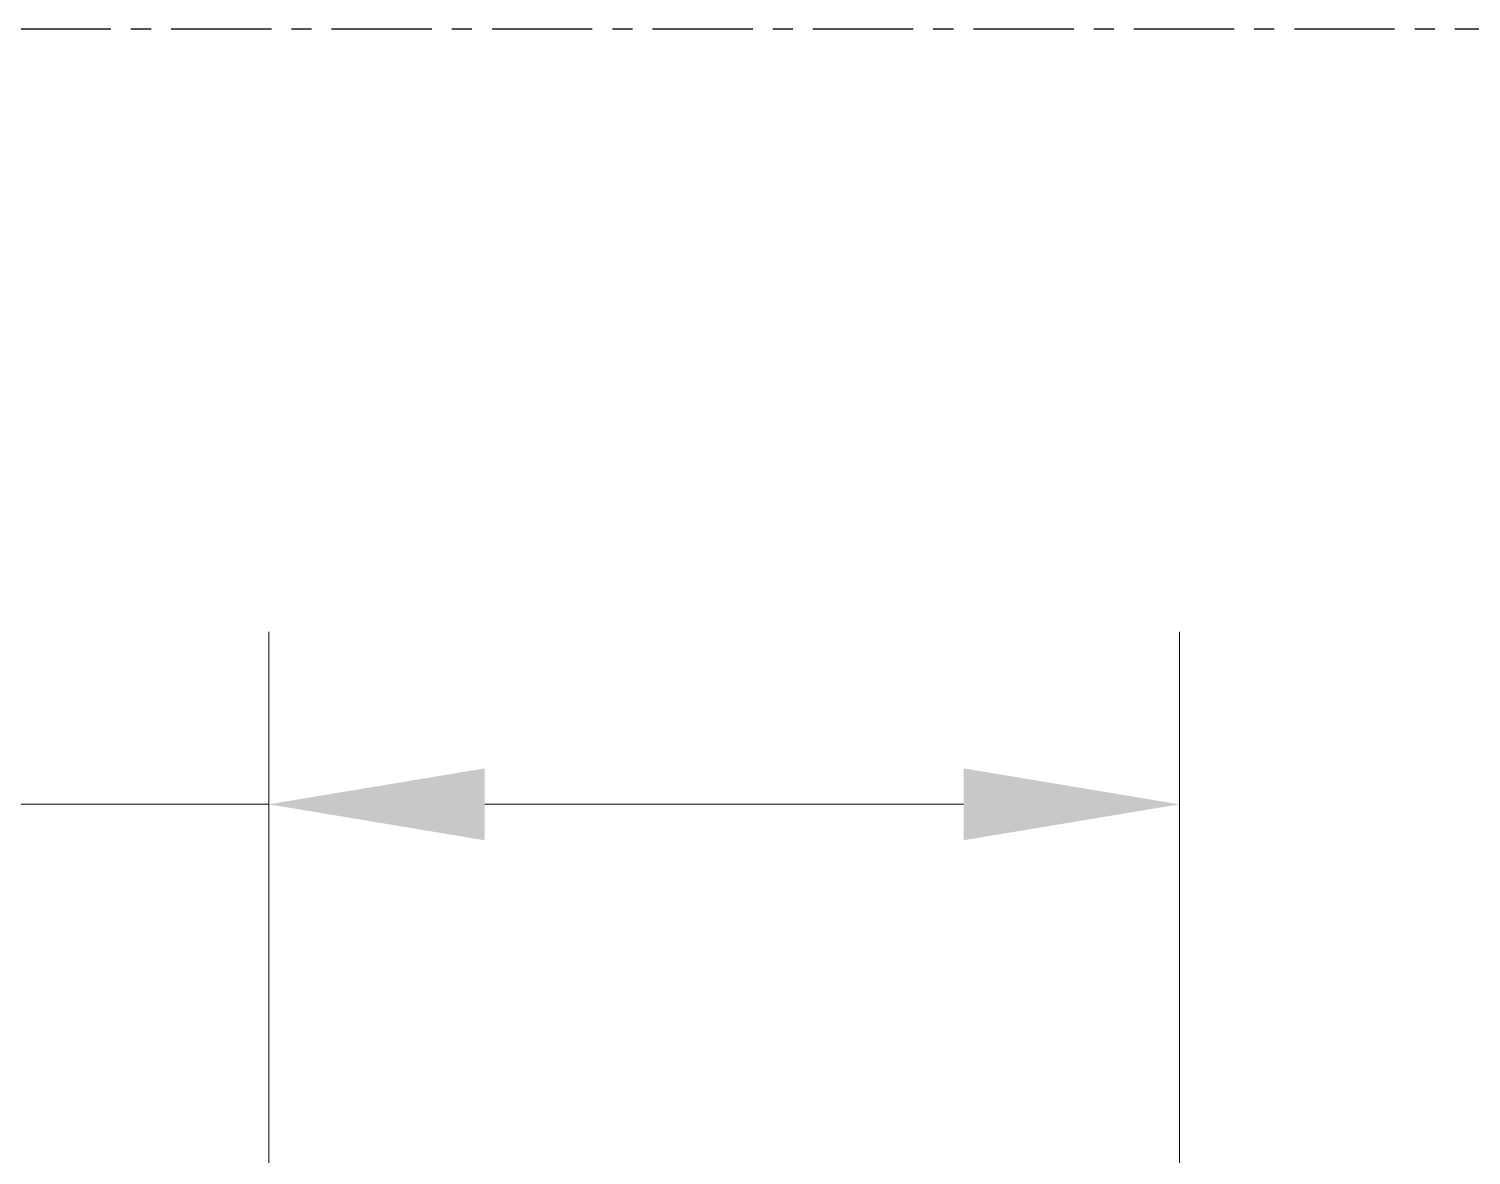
# Model space of a CAD drawing. Header units: millimetres. Extents: x 10619 to 11332, y 86 to 1699.
# Drawn here: x 11020.84 to 11043.66, y 1258.27 to 1276.11 of the extents above; entities that cross this region are included whole.
import ezdxf

# ---------------------------------------------------------------- set-up
doc = ezdxf.new("R2010")
doc.units = ezdxf.units.MM
doc.linetypes.add('CENTER', pattern=[50.8, 31.75, -6.35, 6.35, -6.35])

msp = doc.modelspace()

# ---------------------------------------------------------------- linework, layer by layer
at = {"linetype": 'CENTER', "ltscale": 0.05}
msp.add_line((10911.3267, 1276.1086), (11056.6361, 1276.1086), dxfattribs=at)
at = {"color": 1, "lineweight": 0}
for p, q in [((11024.6355, 1244.8503), (11024.6355, 1266.5626)), ((11039.0462, 1246.3581), (11039.0462, 1266.5626)), ((11024.6355, 1263.8299), (10995.2153, 1263.8299)), ((11035.6303, 1263.8299), (11028.0514, 1263.8299))]:
    msp.add_line(p, q, dxfattribs=at)
for points in [[(11028.0514, 1264.3992), (11028.0514, 1263.2606), (11024.6355, 1263.8299)], [(11035.6303, 1264.3992), (11035.6303, 1263.2606), (11039.0462, 1263.8299)]]:
    msp.add_solid(points, dxfattribs=at)

doc.saveas('drawing.dxf')
